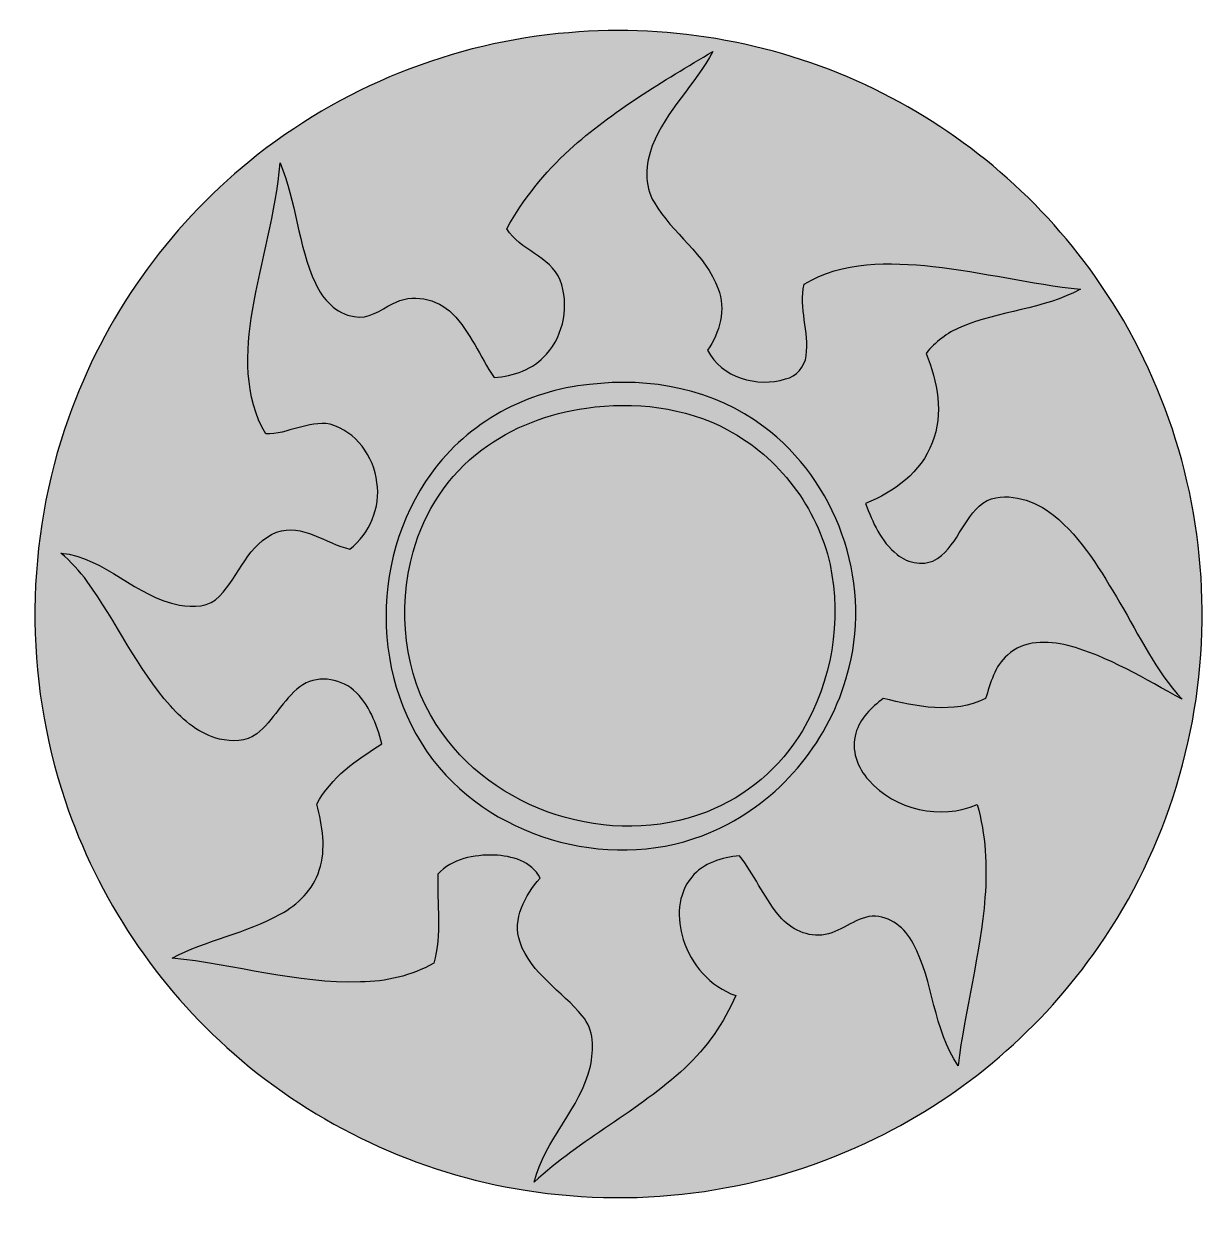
# Model space of a CAD drawing. Header units: centimetres. Extents: x -4.58 to -1.97, y -6.48 to -3.85.
import ezdxf

# ---------------------------------------------------------------- set-up
doc = ezdxf.new("R2010")
doc.units = ezdxf.units.CM
doc.header["$MEASUREMENT"] = 0
doc.layers.add('Layer 1', color=7, linetype='Continuous')

msp = doc.modelspace()

# ---------------------------------------------------------------- hatches: boundary and pattern name
at = {"layer": 'Layer 1', "true_color": 0x000000}
h = msp.add_hatch(color=18, dxfattribs=at)
edge = h.paths.add_edge_path()
edge.add_spline(control_points=[(-3.37619, -3.87349), (-3.14487, -3.85363), (-2.90824, -3.8969), (-2.69952, -3.9987), (-2.49889, -4.0962), (-2.32381, -4.24639), (-2.19852, -4.43117), (-2.05368, -4.64181), (-1.9747, -4.8966), (-1.97373, -5.15222), (-1.97099, -5.41642), (-2.05152, -5.681), (-2.2026, -5.89793), (-2.32714, -6.07879), (-2.49896, -6.2269), (-2.69664, -6.32277), (-2.93513, -6.44065), (-3.21068, -6.48007), (-3.47303, -6.43783), (-3.71071, -6.40049), (-3.93683, -6.29425), (-4.11769, -6.13577), (-4.28928, -5.9864), (-4.41983, -5.79051), (-4.49185, -5.57468), (-4.58372, -5.30195), (-4.58112, -4.9984), (-4.48466, -4.72723), (-4.40627, -4.50541), (-4.26565, -4.30611), (-4.08294, -4.158), (-3.88304, -3.995), (-3.63329, -3.89424), (-3.37619, -3.87349)], knot_values=[0, 0, 0, 0, 0.0909091, 0.0909091, 0.0909091, 0.1818182, 0.1818182, 0.1818182, 0.2727273, 0.2727273, 0.2727273, 0.3636364, 0.3636364, 0.3636364, 0.4545455, 0.4545455, 0.4545455, 0.5454545, 0.5454545, 0.5454545, 0.6363636, 0.6363636, 0.6363636, 0.7272727, 0.7272727, 0.7272727, 0.8181818, 0.8181818, 0.8181818, 0.9090909, 0.9090909, 0.9090909, 1, 1, 1, 1], degree=3, periodic=1)
h = msp.add_hatch(color=18, dxfattribs=at)
edge = h.paths.add_edge_path()
edge.add_spline(control_points=[(-3.37494, -4.13311), (-3.43035, -4.18334), (-3.47732, -4.2426), (-3.51378, -4.30796), (-3.48437, -4.35619), (-3.41805, -4.36775), (-3.39545, -4.42146), (-3.37523, -4.47607), (-3.38663, -4.54223), (-3.4259, -4.58572), (-3.4548, -4.61928), (-3.49881, -4.6344), (-3.54185, -4.63751), (-3.57357, -4.59106), (-3.59402, -4.53653), (-3.63395, -4.496), (-3.66796, -4.46236), (-3.72457, -4.44977), (-3.76717, -4.47444), (-3.79362, -4.4877), (-3.82044, -4.50882), (-3.85193, -4.50252), (-3.89179, -4.49637), (-3.9215, -4.46391), (-3.93765, -4.42872), (-3.97677, -4.34382), (-3.98003, -4.24772), (-4.01604, -4.1617), (-4.02433, -4.27284), (-4.05886, -4.37953), (-4.07701, -4.48903), (-4.0925, -4.58009), (-4.09613, -4.68026), (-4.04752, -4.7625), (-3.99877, -4.76302), (-3.95417, -4.73242), (-3.90505, -4.74079), (-3.848, -4.7568), (-3.80792, -4.81221), (-3.80125, -4.86986), (-3.79288, -4.9255), (-3.81725, -4.983), (-3.86119, -5.01759), (-3.91549, -5.00589), (-3.96558, -4.95921), (-4.02374, -4.98033), (-4.08642, -5.00508), (-4.10635, -5.07612), (-4.14984, -5.12162), (-4.17192, -5.14621), (-4.20838, -5.14695), (-4.23868, -5.14177), (-4.33477, -5.12369), (-4.40279, -5.03671), (-4.5014, -5.02626), (-4.48007, -5.04538), (-4.45954, -5.06553), (-4.44302, -5.0891), (-4.37826, -5.17874), (-4.33248, -5.2815), (-4.2589, -5.36493), (-4.22949, -5.39761), (-4.19385, -5.42798), (-4.15007, -5.43828), (-4.12273, -5.44421), (-4.09065, -5.44532), (-4.0676, -5.42687), (-4.03011, -5.39739), (-4.01018, -5.35122), (-3.97181, -5.32262), (-3.93735, -5.29602), (-3.88519, -5.3024), (-3.85326, -5.33018), (-3.81799, -5.36027), (-3.80206, -5.40583), (-3.79036, -5.44925), (-3.84607, -5.48415), (-3.90327, -5.52304), (-3.93476, -5.58283), (-3.92201, -5.6301), (-3.91342, -5.6813), (-3.92898, -5.72901), (-3.94239, -5.77206), (-3.97677, -5.8051), (-4.01544, -5.82637), (-4.09116, -5.8686), (-4.17859, -5.88334), (-4.25527, -5.92357), (-4.11561, -5.9375), (-3.97907, -5.98062), (-3.83777, -5.97655), (-3.78139, -5.97581), (-3.72493, -5.96291), (-3.67566, -5.93506), (-3.6567, -5.87089), (-3.6687, -5.80332), (-3.66655, -5.7376), (-3.63558, -5.70286), (-3.58609, -5.69441), (-3.54171, -5.69538), (-3.50318, -5.6973), (-3.45843, -5.70849), (-3.43999, -5.74635), (-3.4731, -5.78473), (-3.50252, -5.83659), (-3.48443, -5.88853), (-3.45992, -5.95854), (-3.39108, -5.99648), (-3.34648, -6.05182), (-3.31996, -6.08205), (-3.32092, -6.12584), (-3.32847, -6.16296), (-3.35056, -6.25757), (-3.43021, -6.32566), (-3.45287, -6.41998), (-3.35048, -6.32433), (-3.22179, -6.26276), (-3.1194, -6.16711), (-3.07116, -6.12213), (-3.03196, -6.06738), (-3.00671, -6.00641), (-3.06301, -5.98714), (-3.10554, -5.93824), (-3.12272, -5.88208), (-3.13769, -5.83674), (-3.13599, -5.78206), (-3.1042, -5.7442), (-3.07849, -5.71256), (-3.037, -5.70093), (-2.99804, -5.697), (-2.96617, -5.73768), (-2.94572, -5.78584), (-2.91357, -5.82622), (-2.89068, -5.85571), (-2.85408, -5.87638), (-2.81593, -5.8726), (-2.77524, -5.86852), (-2.74502, -5.83452), (-2.70434, -5.83066), (-2.66485, -5.82925), (-2.63114, -5.85756), (-2.61358, -5.89097), (-2.56787, -5.97662), (-2.56979, -6.08109), (-2.514, -6.16229), (-2.49948, -6.03708), (-2.46414, -5.91505), (-2.45451, -5.78925), (-2.4491, -5.72027), (-2.45295, -5.65011), (-2.4717, -5.58335), (-2.5526, -5.61825), (-2.65388, -5.59572), (-2.71212, -5.52964), (-2.73723, -5.50192), (-2.7516, -5.46206), (-2.74065, -5.42516), (-2.73154, -5.39249), (-2.70567, -5.36856), (-2.67997, -5.34819), (-2.60698, -5.36671), (-2.524, -5.38367), (-2.45332, -5.34878), (-2.44235, -5.31454), (-2.43332, -5.27691), (-2.40472, -5.25232), (-2.3693, -5.2189), (-2.31559, -5.22008), (-2.27121, -5.23112), (-2.18015, -5.25476), (-2.10028, -5.3064), (-2.01782, -5.34975), (-2.07664, -5.2878), (-2.11265, -5.20927), (-2.1557, -5.13651), (-2.19697, -5.06664), (-2.23905, -4.99418), (-2.30292, -4.94232), (-2.34301, -4.91017), (-2.3999, -4.89001), (-2.44984, -4.90979), (-2.50074, -4.93884), (-2.51156, -5.00559), (-2.55942, -5.03812), (-2.58691, -5.05693), (-2.6247, -5.04923), (-2.64937, -5.02937), (-2.68493, -5.00108), (-2.70374, -4.95795), (-2.71893, -4.91631), (-2.65603, -4.89135), (-2.59601, -4.84734), (-2.5715, -4.78191), (-2.54593, -4.71782), (-2.55928, -4.64603), (-2.58506, -4.58417), (-2.56475, -4.55845), (-2.53816, -4.53823), (-2.50785, -4.52578), (-2.42213, -4.48947), (-2.32544, -4.48651), (-2.24275, -4.44183), (-2.35271, -4.4308), (-2.46014, -4.40331), (-2.56986, -4.39124), (-2.66567, -4.3816), (-2.7702, -4.3785), (-2.85534, -4.43073), (-2.86749, -4.48362), (-2.84326, -4.53616), (-2.85052, -4.58905), (-2.85341, -4.6138), (-2.8723, -4.63477), (-2.89638, -4.64069), (-2.95862, -4.65982), (-3.03827, -4.6381), (-3.06909, -4.57713), (-3.04234, -4.53786), (-3.02759, -4.48674), (-3.0453, -4.44072), (-3.07375, -4.36419), (-3.14718, -4.31825), (-3.18741, -4.24928), (-3.21, -4.21149), (-3.20667, -4.16377), (-3.19134, -4.124), (-3.16082, -4.04597), (-3.09628, -3.98848), (-3.05746, -3.91513), (-3.16741, -3.98121), (-3.27965, -4.0462), (-3.37494, -4.13311)], knot_values=[0, 0, 0, 0, 0.012987, 0.012987, 0.012987, 0.025974, 0.025974, 0.025974, 0.038961, 0.038961, 0.038961, 0.0519481, 0.0519481, 0.0519481, 0.0649351, 0.0649351, 0.0649351, 0.0779221, 0.0779221, 0.0779221, 0.0909091, 0.0909091, 0.0909091, 0.1038961, 0.1038961, 0.1038961, 0.1168831, 0.1168831, 0.1168831, 0.1298701, 0.1298701, 0.1298701, 0.1428571, 0.1428571, 0.1428571, 0.1558442, 0.1558442, 0.1558442, 0.1688312, 0.1688312, 0.1688312, 0.1818182, 0.1818182, 0.1818182, 0.1948052, 0.1948052, 0.1948052, 0.2077922, 0.2077922, 0.2077922, 0.2207792, 0.2207792, 0.2207792, 0.2337662, 0.2337662, 0.2337662, 0.2467532, 0.2467532, 0.2467532, 0.2597403, 0.2597403, 0.2597403, 0.2727273, 0.2727273, 0.2727273, 0.2857143, 0.2857143, 0.2857143, 0.2987013, 0.2987013, 0.2987013, 0.3116883, 0.3116883, 0.3116883, 0.3246753, 0.3246753, 0.3246753, 0.3376623, 0.3376623, 0.3376623, 0.3506494, 0.3506494, 0.3506494, 0.3636364, 0.3636364, 0.3636364, 0.3766234, 0.3766234, 0.3766234, 0.3896104, 0.3896104, 0.3896104, 0.4025974, 0.4025974, 0.4025974, 0.4155844, 0.4155844, 0.4155844, 0.4285714, 0.4285714, 0.4285714, 0.4415584, 0.4415584, 0.4415584, 0.4545455, 0.4545455, 0.4545455, 0.4675325, 0.4675325, 0.4675325, 0.4805195, 0.4805195, 0.4805195, 0.4935065, 0.4935065, 0.4935065, 0.5064935, 0.5064935, 0.5064935, 0.5194805, 0.5194805, 0.5194805, 0.5324675, 0.5324675, 0.5324675, 0.5454545, 0.5454545, 0.5454545, 0.5584416, 0.5584416, 0.5584416, 0.5714286, 0.5714286, 0.5714286, 0.5844156, 0.5844156, 0.5844156, 0.5974026, 0.5974026, 0.5974026, 0.6103896, 0.6103896, 0.6103896, 0.6233766, 0.6233766, 0.6233766, 0.6363636, 0.6363636, 0.6363636, 0.6493506, 0.6493506, 0.6493506, 0.6623377, 0.6623377, 0.6623377, 0.6753247, 0.6753247, 0.6753247, 0.6883117, 0.6883117, 0.6883117, 0.7012987, 0.7012987, 0.7012987, 0.7142857, 0.7142857, 0.7142857, 0.7272727, 0.7272727, 0.7272727, 0.7402597, 0.7402597, 0.7402597, 0.7532468, 0.7532468, 0.7532468, 0.7662338, 0.7662338, 0.7662338, 0.7792208, 0.7792208, 0.7792208, 0.7922078, 0.7922078, 0.7922078, 0.8051948, 0.8051948, 0.8051948, 0.8181818, 0.8181818, 0.8181818, 0.8311688, 0.8311688, 0.8311688, 0.8441558, 0.8441558, 0.8441558, 0.8571429, 0.8571429, 0.8571429, 0.8701299, 0.8701299, 0.8701299, 0.8831169, 0.8831169, 0.8831169, 0.8961039, 0.8961039, 0.8961039, 0.9090909, 0.9090909, 0.9090909, 0.9220779, 0.9220779, 0.9220779, 0.9350649, 0.9350649, 0.9350649, 0.9480519, 0.9480519, 0.9480519, 0.961039, 0.961039, 0.961039, 0.974026, 0.974026, 0.974026, 0.987013, 0.987013, 0.987013, 1, 1, 1, 1], degree=3, periodic=1)
h = msp.add_hatch(color=18, dxfattribs=at)
edge = h.paths.add_edge_path()
edge.add_spline(control_points=[(-3.3307, -4.65307), (-3.19659, -4.63574), (-3.05367, -4.66388), (-2.94461, -4.74635), (-2.78406, -4.86578), (-2.70597, -5.08465), (-2.75531, -5.27876), (-2.7905, -5.42524), (-2.88949, -5.55571), (-3.023, -5.62609), (-3.22423, -5.73553), (-3.49392, -5.68463), (-3.64855, -5.51807), (-3.81496, -5.33966), (-3.82377, -5.04427), (-3.68056, -4.84948), (-3.59995, -4.7365), (-3.46799, -4.66611), (-3.3307, -4.65307)], knot_values=[0, 0, 0, 0, 0.1666667, 0.1666667, 0.1666667, 0.3333333, 0.3333333, 0.3333333, 0.5, 0.5, 0.5, 0.6666667, 0.6666667, 0.6666667, 0.8333333, 0.8333333, 0.8333333, 1, 1, 1, 1], degree=3, periodic=1)
h = msp.add_hatch(color=18, dxfattribs=at)
edge = h.paths.add_edge_path()
edge.add_spline(control_points=[(-3.33751, -4.70523), (-3.42057, -4.71679), (-3.502, -4.74694), (-3.56912, -4.79799), (-3.64336, -4.85319), (-3.69671, -4.93446), (-3.72108, -5.02344), (-3.75598, -5.15081), (-3.74264, -5.29424), (-3.66981, -5.40627), (-3.54726, -5.59846), (-3.28335, -5.68248), (-3.07146, -5.60002), (-2.98299, -5.56608), (-2.90742, -5.50118), (-2.85904, -5.41991), (-2.79362, -5.31054), (-2.77139, -5.17615), (-2.79776, -5.05153), (-2.826, -4.92587), (-2.91061, -4.81325), (-3.02478, -4.75317), (-3.11983, -4.70227), (-3.23178, -4.68997), (-3.33751, -4.70523)], knot_values=[0, 0, 0, 0, 0.125, 0.125, 0.125, 0.25, 0.25, 0.25, 0.375, 0.375, 0.375, 0.5, 0.5, 0.5, 0.625, 0.625, 0.625, 0.75, 0.75, 0.75, 0.875, 0.875, 0.875, 1, 1, 1, 1], degree=3, periodic=1)

# ---------------------------------------------------------------- linework, layer by layer
at = {"layer": 'Layer 1'}
for points, knots in [([(-3.37619, -3.87349), (-3.14487, -3.85363), (-2.90824, -3.8969), (-2.69952, -3.9987), (-2.49889, -4.0962), (-2.32381, -4.24639), (-2.19852, -4.43117), (-2.05368, -4.64181), (-1.9747, -4.8966), (-1.97373, -5.15222), (-1.97099, -5.41642), (-2.05152, -5.681), (-2.2026, -5.89793), (-2.32714, -6.07879), (-2.49896, -6.2269), (-2.69664, -6.32277), (-2.93513, -6.44065), (-3.21068, -6.48007), (-3.47303, -6.43783), (-3.71071, -6.40049), (-3.93683, -6.29425), (-4.11769, -6.13577), (-4.28928, -5.9864), (-4.41983, -5.79051), (-4.49185, -5.57468), (-4.58372, -5.30195), (-4.58112, -4.9984), (-4.48466, -4.72723), (-4.40627, -4.50541), (-4.26565, -4.30611), (-4.08294, -4.158), (-3.88304, -3.995), (-3.63329, -3.89424), (-3.37619, -3.87349)], [0, 0, 0, 0, 0.0909091, 0.0909091, 0.0909091, 0.1818182, 0.1818182, 0.1818182, 0.2727273, 0.2727273, 0.2727273, 0.3636364, 0.3636364, 0.3636364, 0.4545455, 0.4545455, 0.4545455, 0.5454545, 0.5454545, 0.5454545, 0.6363636, 0.6363636, 0.6363636, 0.7272727, 0.7272727, 0.7272727, 0.8181818, 0.8181818, 0.8181818, 0.9090909, 0.9090909, 0.9090909, 1, 1, 1, 1]), ([(-3.37494, -4.13311), (-3.43035, -4.18334), (-3.47732, -4.2426), (-3.51378, -4.30796), (-3.48437, -4.35619), (-3.41805, -4.36775), (-3.39545, -4.42146), (-3.37523, -4.47607), (-3.38663, -4.54223), (-3.4259, -4.58572), (-3.4548, -4.61928), (-3.49881, -4.6344), (-3.54185, -4.63751), (-3.57357, -4.59106), (-3.59402, -4.53653), (-3.63395, -4.496), (-3.66796, -4.46236), (-3.72457, -4.44977), (-3.76717, -4.47444), (-3.79362, -4.4877), (-3.82044, -4.50882), (-3.85193, -4.50252), (-3.89179, -4.49637), (-3.9215, -4.46391), (-3.93765, -4.42872), (-3.97677, -4.34382), (-3.98003, -4.24772), (-4.01604, -4.1617), (-4.02433, -4.27284), (-4.05886, -4.37953), (-4.07701, -4.48903), (-4.0925, -4.58009), (-4.09613, -4.68026), (-4.04752, -4.7625), (-3.99877, -4.76302), (-3.95417, -4.73242), (-3.90505, -4.74079), (-3.848, -4.7568), (-3.80792, -4.81221), (-3.80125, -4.86986), (-3.79288, -4.9255), (-3.81725, -4.983), (-3.86119, -5.01759), (-3.91549, -5.00589), (-3.96558, -4.95921), (-4.02374, -4.98033), (-4.08642, -5.00508), (-4.10635, -5.07612), (-4.14984, -5.12162), (-4.17192, -5.14621), (-4.20838, -5.14695), (-4.23868, -5.14177), (-4.33477, -5.12369), (-4.40279, -5.03671), (-4.5014, -5.02626), (-4.48007, -5.04538), (-4.45954, -5.06553), (-4.44302, -5.0891), (-4.37826, -5.17874), (-4.33248, -5.2815), (-4.2589, -5.36493), (-4.22949, -5.39761), (-4.19385, -5.42798), (-4.15007, -5.43828), (-4.12273, -5.44421), (-4.09065, -5.44532), (-4.0676, -5.42687), (-4.03011, -5.39739), (-4.01018, -5.35122), (-3.97181, -5.32262), (-3.93735, -5.29602), (-3.88519, -5.3024), (-3.85326, -5.33018), (-3.81799, -5.36027), (-3.80206, -5.40583), (-3.79036, -5.44925), (-3.84607, -5.48415), (-3.90327, -5.52304), (-3.93476, -5.58283), (-3.92201, -5.6301), (-3.91342, -5.6813), (-3.92898, -5.72901), (-3.94239, -5.77206), (-3.97677, -5.8051), (-4.01544, -5.82637), (-4.09116, -5.8686), (-4.17859, -5.88334), (-4.25527, -5.92357), (-4.11561, -5.9375), (-3.97907, -5.98062), (-3.83777, -5.97655), (-3.78139, -5.97581), (-3.72493, -5.96291), (-3.67566, -5.93506), (-3.6567, -5.87089), (-3.6687, -5.80332), (-3.66655, -5.7376), (-3.63558, -5.70286), (-3.58609, -5.69441), (-3.54171, -5.69538), (-3.50318, -5.6973), (-3.45843, -5.70849), (-3.43999, -5.74635), (-3.4731, -5.78473), (-3.50252, -5.83659), (-3.48443, -5.88853), (-3.45992, -5.95854), (-3.39108, -5.99648), (-3.34648, -6.05182), (-3.31996, -6.08205), (-3.32092, -6.12584), (-3.32847, -6.16296), (-3.35056, -6.25757), (-3.43021, -6.32566), (-3.45287, -6.41998), (-3.35048, -6.32433), (-3.22179, -6.26276), (-3.1194, -6.16711), (-3.07116, -6.12213), (-3.03196, -6.06738), (-3.00671, -6.00641), (-3.06301, -5.98714), (-3.10554, -5.93824), (-3.12272, -5.88208), (-3.13769, -5.83674), (-3.13599, -5.78206), (-3.1042, -5.7442), (-3.07849, -5.71256), (-3.037, -5.70093), (-2.99804, -5.697), (-2.96617, -5.73768), (-2.94572, -5.78584), (-2.91357, -5.82622), (-2.89068, -5.85571), (-2.85408, -5.87638), (-2.81593, -5.8726), (-2.77524, -5.86852), (-2.74502, -5.83452), (-2.70434, -5.83066), (-2.66485, -5.82925), (-2.63114, -5.85756), (-2.61358, -5.89097), (-2.56787, -5.97662), (-2.56979, -6.08109), (-2.514, -6.16229), (-2.49948, -6.03708), (-2.46414, -5.91505), (-2.45451, -5.78925), (-2.4491, -5.72027), (-2.45295, -5.65011), (-2.4717, -5.58335), (-2.5526, -5.61825), (-2.65388, -5.59572), (-2.71212, -5.52964), (-2.73723, -5.50192), (-2.7516, -5.46206), (-2.74065, -5.42516), (-2.73154, -5.39249), (-2.70567, -5.36856), (-2.67997, -5.34819), (-2.60698, -5.36671), (-2.524, -5.38367), (-2.45332, -5.34878), (-2.44235, -5.31454), (-2.43332, -5.27691), (-2.40472, -5.25232), (-2.3693, -5.2189), (-2.31559, -5.22008), (-2.27121, -5.23112), (-2.18015, -5.25476), (-2.10028, -5.3064), (-2.01782, -5.34975), (-2.07664, -5.2878), (-2.11265, -5.20927), (-2.1557, -5.13651), (-2.19697, -5.06664), (-2.23905, -4.99418), (-2.30292, -4.94232), (-2.34301, -4.91017), (-2.3999, -4.89001), (-2.44984, -4.90979), (-2.50074, -4.93884), (-2.51156, -5.00559), (-2.55942, -5.03812), (-2.58691, -5.05693), (-2.6247, -5.04923), (-2.64937, -5.02937), (-2.68493, -5.00108), (-2.70374, -4.95795), (-2.71893, -4.91631), (-2.65603, -4.89135), (-2.59601, -4.84734), (-2.5715, -4.78191), (-2.54593, -4.71782), (-2.55928, -4.64603), (-2.58506, -4.58417), (-2.56475, -4.55845), (-2.53816, -4.53823), (-2.50785, -4.52578), (-2.42213, -4.48947), (-2.32544, -4.48651), (-2.24275, -4.44183), (-2.35271, -4.4308), (-2.46014, -4.40331), (-2.56986, -4.39124), (-2.66567, -4.3816), (-2.7702, -4.3785), (-2.85534, -4.43073), (-2.86749, -4.48362), (-2.84326, -4.53616), (-2.85052, -4.58905), (-2.85341, -4.6138), (-2.8723, -4.63477), (-2.89638, -4.64069), (-2.95862, -4.65982), (-3.03827, -4.6381), (-3.06909, -4.57713), (-3.04234, -4.53786), (-3.02759, -4.48674), (-3.0453, -4.44072), (-3.07375, -4.36419), (-3.14718, -4.31825), (-3.18741, -4.24928), (-3.21, -4.21149), (-3.20667, -4.16377), (-3.19134, -4.124), (-3.16082, -4.04597), (-3.09628, -3.98848), (-3.05746, -3.91513), (-3.16741, -3.98121), (-3.27965, -4.0462), (-3.37494, -4.13311)], [0, 0, 0, 0, 0.012987, 0.012987, 0.012987, 0.025974, 0.025974, 0.025974, 0.038961, 0.038961, 0.038961, 0.0519481, 0.0519481, 0.0519481, 0.0649351, 0.0649351, 0.0649351, 0.0779221, 0.0779221, 0.0779221, 0.0909091, 0.0909091, 0.0909091, 0.1038961, 0.1038961, 0.1038961, 0.1168831, 0.1168831, 0.1168831, 0.1298701, 0.1298701, 0.1298701, 0.1428571, 0.1428571, 0.1428571, 0.1558442, 0.1558442, 0.1558442, 0.1688312, 0.1688312, 0.1688312, 0.1818182, 0.1818182, 0.1818182, 0.1948052, 0.1948052, 0.1948052, 0.2077922, 0.2077922, 0.2077922, 0.2207792, 0.2207792, 0.2207792, 0.2337662, 0.2337662, 0.2337662, 0.2467532, 0.2467532, 0.2467532, 0.2597403, 0.2597403, 0.2597403, 0.2727273, 0.2727273, 0.2727273, 0.2857143, 0.2857143, 0.2857143, 0.2987013, 0.2987013, 0.2987013, 0.3116883, 0.3116883, 0.3116883, 0.3246753, 0.3246753, 0.3246753, 0.3376623, 0.3376623, 0.3376623, 0.3506494, 0.3506494, 0.3506494, 0.3636364, 0.3636364, 0.3636364, 0.3766234, 0.3766234, 0.3766234, 0.3896104, 0.3896104, 0.3896104, 0.4025974, 0.4025974, 0.4025974, 0.4155844, 0.4155844, 0.4155844, 0.4285714, 0.4285714, 0.4285714, 0.4415584, 0.4415584, 0.4415584, 0.4545455, 0.4545455, 0.4545455, 0.4675325, 0.4675325, 0.4675325, 0.4805195, 0.4805195, 0.4805195, 0.4935065, 0.4935065, 0.4935065, 0.5064935, 0.5064935, 0.5064935, 0.5194805, 0.5194805, 0.5194805, 0.5324675, 0.5324675, 0.5324675, 0.5454545, 0.5454545, 0.5454545, 0.5584416, 0.5584416, 0.5584416, 0.5714286, 0.5714286, 0.5714286, 0.5844156, 0.5844156, 0.5844156, 0.5974026, 0.5974026, 0.5974026, 0.6103896, 0.6103896, 0.6103896, 0.6233766, 0.6233766, 0.6233766, 0.6363636, 0.6363636, 0.6363636, 0.6493506, 0.6493506, 0.6493506, 0.6623377, 0.6623377, 0.6623377, 0.6753247, 0.6753247, 0.6753247, 0.6883117, 0.6883117, 0.6883117, 0.7012987, 0.7012987, 0.7012987, 0.7142857, 0.7142857, 0.7142857, 0.7272727, 0.7272727, 0.7272727, 0.7402597, 0.7402597, 0.7402597, 0.7532468, 0.7532468, 0.7532468, 0.7662338, 0.7662338, 0.7662338, 0.7792208, 0.7792208, 0.7792208, 0.7922078, 0.7922078, 0.7922078, 0.8051948, 0.8051948, 0.8051948, 0.8181818, 0.8181818, 0.8181818, 0.8311688, 0.8311688, 0.8311688, 0.8441558, 0.8441558, 0.8441558, 0.8571429, 0.8571429, 0.8571429, 0.8701299, 0.8701299, 0.8701299, 0.8831169, 0.8831169, 0.8831169, 0.8961039, 0.8961039, 0.8961039, 0.9090909, 0.9090909, 0.9090909, 0.9220779, 0.9220779, 0.9220779, 0.9350649, 0.9350649, 0.9350649, 0.9480519, 0.9480519, 0.9480519, 0.961039, 0.961039, 0.961039, 0.974026, 0.974026, 0.974026, 0.987013, 0.987013, 0.987013, 1, 1, 1, 1]), ([(-3.3307, -4.65307), (-3.19659, -4.63574), (-3.05367, -4.66388), (-2.94461, -4.74635), (-2.78406, -4.86578), (-2.70597, -5.08465), (-2.75531, -5.27876), (-2.7905, -5.42524), (-2.88949, -5.55571), (-3.023, -5.62609), (-3.22423, -5.73553), (-3.49392, -5.68463), (-3.64855, -5.51807), (-3.81496, -5.33966), (-3.82377, -5.04427), (-3.68056, -4.84948), (-3.59995, -4.7365), (-3.46799, -4.66611), (-3.3307, -4.65307)], [0, 0, 0, 0, 0.1666667, 0.1666667, 0.1666667, 0.3333333, 0.3333333, 0.3333333, 0.5, 0.5, 0.5, 0.6666667, 0.6666667, 0.6666667, 0.8333333, 0.8333333, 0.8333333, 1, 1, 1, 1]), ([(-3.33751, -4.70523), (-3.42057, -4.71679), (-3.502, -4.74694), (-3.56912, -4.79799), (-3.64336, -4.85319), (-3.69671, -4.93446), (-3.72108, -5.02344), (-3.75598, -5.15081), (-3.74264, -5.29424), (-3.66981, -5.40627), (-3.54726, -5.59846), (-3.28335, -5.68248), (-3.07146, -5.60002), (-2.98299, -5.56608), (-2.90742, -5.50118), (-2.85904, -5.41991), (-2.79362, -5.31054), (-2.77139, -5.17615), (-2.79776, -5.05153), (-2.826, -4.92587), (-2.91061, -4.81325), (-3.02478, -4.75317), (-3.11983, -4.70227), (-3.23178, -4.68997), (-3.33751, -4.70523)], [0, 0, 0, 0, 0.125, 0.125, 0.125, 0.25, 0.25, 0.25, 0.375, 0.375, 0.375, 0.5, 0.5, 0.5, 0.625, 0.625, 0.625, 0.75, 0.75, 0.75, 0.875, 0.875, 0.875, 1, 1, 1, 1])]:
    msp.add_open_spline(points, degree=3, knots=knots, dxfattribs=at)

doc.saveas('drawing.dxf')
